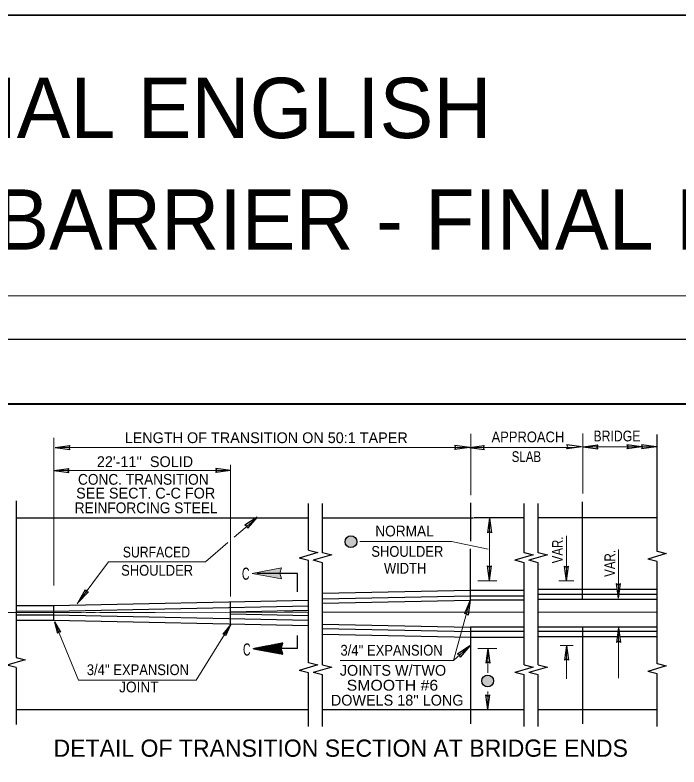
# Model space of a CAD drawing. Extents: x 124 to 525, y -471 to -16.
# Drawn here: x 347.6 to 424.7, y -103.8 to -16.5 of the extents above; entities that cross this region are included whole.
import ezdxf

# ---------------------------------------------------------------- set-up
doc = ezdxf.new("R2010")
doc.units = 0
doc.header["$LTSCALE"] = 0.5
doc.layers.add('1', color=7, linetype='Continuous', lineweight=13)

msp = doc.modelspace()

# ---------------------------------------------------------------- hatches: boundary and pattern name
at = {"layer": '1'}
for points in [[(387.3236, -77.6256, 1), (385.9602, -77.6256, 1)], [(375.165, -81.2964), (378.5788, -80.6487), (378.3654, -81.2864), (378.5752, -81.9209)], [(403.2072, -93.7827, 1), (401.8438, -93.7827, 1)]]:
    msp.add_hatch(color=256, dxfattribs=at).paths.add_polyline_path(points)

# ---------------------------------------------------------------- linework, layer by layer
for p, q in [((143.1697, -49.1019), (503.1697, -49.1019)), ((400.5696, -65.0972), (400.5696, -72.2311)), ((413.5674, -72.0138), (413.5674, -65.08)), ((352.1158, -82.6904), (352.1158, -65.572)), ((352.2872, -66.6747), (384.6149, -66.6747)), ((383.4273, -66.6747), (400.4146, -66.6747)), ((412.7355, -66.6747), (400.4146, -66.6747)), ((422.2071, -66.6232), (413.6, -66.6232)), ((372.6586, -83.9945), (372.6586, -68.6928)), ((352.1672, -69.3421), (372.6586, -69.3421)), ((402.7321, -82.1082), (402.7321, -74.9063)), ((375.3844, -75.1132), (373.0777, -77.0873)), ((411.6664, -82.1683), (411.6664, -76.9382)), ((417.7109, -78.5098), (417.7109, -84.1832)), ((401.3779, -82.1683), (403.5899, -82.1683)), ((410.8091, -82.1683), (412.5238, -82.1683)), ((346.2857, -85.8464), (381.7282, -85.812)), ((346.2857, -85.8464), (348.9092, -85.844)), ((348.9092, -85.844), (355.3391, -85.8381)), ((355.8706, -85.8377), (356.9508, -85.8366)), ((357.4823, -85.8362), (363.9122, -85.8303)), ((378.9155, -85.8165), (381.5388, -85.8142)), ((383.2942, -85.8122), (384.6394, -85.8097)), ((383.3491, -85.8136), (406.6337, -85.795)), ((385.0963, -85.8122), (388.3542, -85.8095)), ((388.3627, -85.8095), (394.7927, -85.8045)), ((395.3242, -85.804), (396.4044, -85.8032)), ((396.936, -85.8028), (403.3658, -85.7976)), ((403.3572, -85.7976), (406.7616, -85.7949)), ((408.3484, -85.8122), (422.2071, -85.7872)), ((408.3484, -85.8122), (409.6937, -85.8097)), ((368.6705, -93.7125), (372.6431, -87.2749)), ((417.7109, -87.6127), (417.7109, -93.4771)), ((398.5702, -91.4008), (400.4698, -89.7278)), ((410.9548, -89.6874), (412.4638, -89.6874)), ((411.675, -89.6874), (411.675, -93.5285)), ((401.3951, -90.0047), (403.6071, -90.0047)), ((402.544, -90.0047), (402.544, -92.8306)), ((402.544, -95.0122), (402.544, -97.1036))]:
    msp.add_line(p, q, dxfattribs=at)
at = {"layer": '1', "lineweight": 40}
msp.add_line((173.1697, -61.6019), (498.1697, -61.6019), dxfattribs=at)
at = {"layer": '1', "lineweight": 25}
for p, q in [((422.2071, -78.7656), (422.2071, -65.1744)), ((352.2876, -66.6755), (353.9906, -66.4415)), ((352.2876, -66.6755), (353.9906, -66.9095)), ((400.4142, -66.6738), (398.7113, -66.4398)), ((400.4142, -66.6738), (398.7113, -66.9078)), ((400.4149, -66.6755), (402.1179, -66.4415)), ((400.4149, -66.6755), (402.1179, -66.9095)), ((413.4227, -66.6224), (411.7197, -66.3884)), ((413.4227, -66.6224), (411.7197, -66.8564)), ((413.6003, -66.6241), (415.3033, -66.3901)), ((413.6003, -66.6241), (415.3033, -66.8581)), ((420.3973, -66.6241), (418.6943, -66.3901)), ((420.3973, -66.6241), (418.6943, -66.8581)), ((422.0858, -66.6241), (420.3828, -66.3901)), ((422.0858, -66.6241), (420.3828, -66.8581)), ((352.1676, -69.3429), (353.8706, -69.1089)), ((352.1676, -69.3429), (353.8706, -69.5769)), ((372.6583, -69.3413), (370.9552, -69.1072)), ((372.6583, -69.3413), (370.9552, -69.5752)), ((381.7282, -78.61), (381.7282, -73.1821)), ((383.3491, -78.8953), (383.3491, -73.1821)), ((400.5291, -73.1144), (400.5291, -77.5698)), ((406.7616, -78.8953), (406.7616, -73.1821)), ((408.4033, -78.8953), (408.4033, -73.1821)), ((413.5097, -73.0029), (413.5097, -84.2689)), ((347.7594, -74.8374), (381.7282, -74.8374)), ((375.7675, -74.7842), (374.3216, -75.7138)), ((375.7675, -74.7842), (374.6258, -76.0692)), ((383.3491, -74.8377), (400.8777, -74.8377)), ((406.6536, -74.8377), (400.9432, -74.8377)), ((402.7312, -74.9067), (402.4973, -76.6097)), ((402.7312, -74.9067), (402.9652, -76.6097)), ((422.2071, -74.8632), (408.3997, -74.8632)), ((400.5291, -84.3974), (400.5291, -78.4577)), ((381.7282, -79.8013), (380.6292, -79.5193)), ((381.7282, -86.7293), (381.7282, -79.8013)), ((383.3491, -80.0596), (382.2501, -79.7776)), ((383.3491, -86.9876), (383.3491, -80.0596)), ((406.7616, -80.0596), (405.6626, -79.7776)), ((406.7616, -86.9876), (406.7616, -80.0596)), ((408.4033, -80.0596), (407.3043, -79.7776)), ((408.4033, -86.9876), (408.4033, -80.0596)), ((422.2071, -79.9298), (421.1081, -79.6478)), ((422.2071, -86.8578), (422.2071, -79.9298)), ((402.7329, -82.1079), (402.4989, -80.4049)), ((402.7329, -82.1079), (402.9669, -80.4049)), ((411.6672, -82.1679), (411.4332, -80.4649)), ((411.6672, -82.1679), (411.9013, -80.4649)), ((417.7117, -84.1828), (417.4777, -82.4798)), ((417.7117, -84.1828), (417.9457, -82.4798)), ((354.9633, -84.6807), (355.7935, -83.1754)), ((354.9633, -84.6807), (356.1687, -83.4552)), ((383.3491, -83.6093), (400.5291, -83.2657)), ((400.5291, -83.24), (406.7616, -83.24)), ((417.5852, -83.1886), (408.4033, -83.1886)), ((417.6584, -83.7544), (408.4033, -83.7544)), ((422.2071, -83.7544), (417.7714, -83.7544)), ((422.2071, -83.1886), (417.8712, -83.1886)), ((372.6501, -87.1496), (372.6501, -84.6118)), ((383.3491, -84.2523), (400.5291, -83.9087)), ((383.3491, -84.7497), (400.5119, -84.406)), ((400.4919, -84.4265), (399.8145, -86.0064)), ((400.4919, -84.4265), (400.2657, -86.1306)), ((400.4948, -83.8916), (406.7616, -83.8916)), ((400.5463, -84.3546), (406.7616, -84.3546)), ((408.4033, -84.3032), (422.2071, -84.3032)), ((352.1072, -85.0233), (352.1072, -86.7381)), ((372.6501, -85.7522), (381.7282, -85.5769)), ((372.6501, -86.0093), (381.7282, -86.1846)), ((381.7282, -91.6713), (381.7282, -85.9581)), ((383.3491, -91.9296), (383.3491, -86.2163)), ((406.7616, -91.9025), (406.7616, -86.2163)), ((408.4033, -91.9025), (408.4033, -86.2163)), ((422.2071, -91.7998), (422.2071, -86.0866)), ((352.2228, -86.9231), (352.9137, -88.1122)), ((352.2228, -86.9231), (352.5674, -88.2544)), ((352.2228, -86.9231), (352.9137, -88.1122)), ((352.2228, -86.9231), (352.5674, -88.2544)), ((372.6424, -87.2748), (371.7676, -88.3359)), ((372.6424, -87.2748), (372.0863, -88.5325)), ((383.3491, -87.2003), (400.5119, -87.544)), ((383.3491, -87.6977), (400.5291, -88.0413)), ((400.5291, -87.544), (400.5291, -98.7762)), ((400.5291, -88.007), (406.7616, -88.007)), ((406.7616, -87.5269), (400.5463, -87.5269)), ((422.2071, -87.5269), (408.4033, -87.5269)), ((408.4033, -88.007), (417.6418, -88.007)), ((413.5269, -87.5612), (413.5269, -98.7585)), ((417.7101, -87.613), (417.4761, -89.316)), ((417.7101, -87.613), (417.9441, -89.316)), ((417.7814, -88.007), (422.2071, -88.007)), ((380.4412, -90.0349), (380.4412, -88.5006)), ((383.3491, -88.3407), (400.5291, -88.6843)), ((400.5119, -88.6928), (406.7616, -88.6928)), ((408.4033, -88.6072), (417.5554, -88.6072)), ((417.8612, -88.6072), (422.2071, -88.6072)), ((376.0876, -90.1753), (376.0876, -89.8947)), ((378.5752, -89.8914), (376.1047, -89.8914)), ((376.1126, -90.1799), (376.1126, -89.8899)), ((376.1376, -90.1845), (376.1376, -89.8852)), ((376.1626, -90.1891), (376.1626, -89.8804)), ((376.1876, -90.1937), (376.1876, -89.8757)), ((376.2126, -90.1983), (376.2126, -89.8709)), ((378.5838, -89.8664), (376.2364, -89.8664)), ((376.2376, -90.2028), (376.2376, -89.8662)), ((376.2626, -90.2074), (376.2626, -89.8614)), ((376.2876, -90.212), (376.2876, -89.8567)), ((376.3126, -90.2166), (376.3126, -89.852)), ((376.3376, -90.2212), (376.3376, -89.8473)), ((376.3626, -90.2257), (376.3626, -89.8425)), ((378.5925, -89.8414), (376.3682, -89.8414)), ((376.3876, -90.2303), (376.3876, -89.8377)), ((376.4126, -90.2349), (376.4126, -89.833)), ((376.4376, -90.2394), (376.4376, -89.8282)), ((376.4626, -90.244), (376.4626, -89.8235)), ((376.4876, -90.2486), (376.4876, -89.8187)), ((378.6012, -89.8164), (376.4999, -89.8164)), ((376.5126, -90.2532), (376.5126, -89.814)), ((376.5376, -90.2578), (376.5376, -89.8092)), ((376.5626, -90.2623), (376.5626, -89.8045)), ((376.5876, -90.2669), (376.5876, -89.7998)), ((376.6126, -90.2715), (376.6126, -89.795)), ((378.6097, -89.7914), (376.6317, -89.7914)), ((376.6376, -90.2761), (376.6376, -89.7903)), ((376.6626, -90.2807), (376.6626, -89.7856)), ((376.6876, -90.2852), (376.6876, -89.7808)), ((376.7126, -90.2898), (376.7126, -89.7761)), ((376.7376, -90.2944), (376.7376, -89.7713)), ((376.7626, -90.299), (376.7626, -89.7666)), ((378.6184, -89.7664), (376.7634, -89.7664)), ((376.7876, -90.3036), (376.7876, -89.7618)), ((376.8126, -90.3082), (376.8126, -89.7571)), ((376.8376, -90.3127), (376.8376, -89.7523)), ((376.8626, -90.3173), (376.8626, -89.7476)), ((376.8876, -90.3218), (376.8876, -89.7428)), ((378.6271, -89.7414), (376.8952, -89.7414)), ((376.9126, -90.3264), (376.9126, -89.7381)), ((376.9376, -90.331), (376.9376, -89.7333)), ((376.9626, -90.3356), (376.9626, -89.7287)), ((376.9876, -90.3402), (376.9876, -89.7239)), ((377.0126, -90.3447), (377.0126, -89.7192)), ((378.6357, -89.7164), (377.0269, -89.7164)), ((377.0376, -90.3493), (377.0376, -89.7144)), ((377.0626, -90.3539), (377.0626, -89.7097)), ((377.0876, -90.3585), (377.0876, -89.7049)), ((377.1126, -90.3631), (377.1126, -89.7002)), ((377.1376, -90.3677), (377.1376, -89.6954)), ((378.6443, -89.6914), (377.1587, -89.6914)), ((377.1626, -90.3722), (377.1626, -89.6907)), ((377.1876, -90.3768), (377.1876, -89.6859)), ((377.2126, -90.3814), (377.2126, -89.6812)), ((377.2376, -90.3859), (377.2376, -89.6764)), ((377.2626, -90.3905), (377.2626, -89.6717)), ((377.2876, -90.3951), (377.2876, -89.667)), ((378.653, -89.6664), (377.2905, -89.6664)), ((377.3126, -90.3997), (377.3126, -89.6623)), ((377.3376, -90.4042), (377.3376, -89.6575)), ((377.3626, -90.4088), (377.3626, -89.6527)), ((377.3876, -90.4134), (377.3876, -89.648)), ((377.4126, -90.418), (377.4126, -89.6432)), ((378.6616, -89.6414), (377.4222, -89.6414)), ((377.4376, -90.4226), (377.4376, -89.6385)), ((377.4626, -90.4272), (377.4626, -89.6337)), ((377.4876, -90.4317), (377.4876, -89.629)), ((377.5126, -90.4363), (377.5126, -89.6243)), ((377.5376, -90.4409), (377.5376, -89.6195)), ((378.6703, -89.6164), (377.554, -89.6164)), ((377.5626, -90.4455), (377.5626, -89.6148)), ((377.5876, -90.4501), (377.5876, -89.61)), ((377.6126, -90.4547), (377.6126, -89.6053)), ((377.6376, -90.4592), (377.6376, -89.6006)), ((377.6626, -90.4637), (377.6626, -89.5958)), ((378.6789, -89.5914), (377.6857, -89.5914)), ((377.6876, -90.4683), (377.6876, -89.5911)), ((377.7126, -90.4729), (377.7126, -89.5863)), ((377.7376, -90.4775), (377.7376, -89.5816)), ((377.7626, -90.4821), (377.7626, -89.5768)), ((377.7876, -90.4867), (377.7876, -89.5721)), ((377.8126, -90.4912), (377.8126, -89.5673)), ((378.6875, -89.5664), (377.8175, -89.5664)), ((377.8376, -90.4958), (377.8376, -89.5626)), ((377.8626, -90.5004), (377.8626, -89.5578)), ((377.8876, -90.505), (377.8876, -89.5531)), ((377.9126, -90.5096), (377.9126, -89.5483)), ((377.9376, -90.5142), (377.9376, -89.5437)), ((378.6962, -89.5414), (377.9493, -89.5414)), ((377.9626, -90.5187), (377.9626, -89.5389)), ((377.9876, -90.5233), (377.9876, -89.5342)), ((378.0126, -90.5279), (378.0126, -89.5294)), ((378.0376, -90.5324), (378.0376, -89.5247)), ((378.0626, -90.537), (378.0626, -89.5199)), ((378.7048, -89.5164), (378.081, -89.5164)), ((378.0876, -90.5416), (378.0876, -89.5152)), ((378.1126, -90.5462), (378.1126, -89.5104)), ((378.1376, -90.5507), (378.1376, -89.5057)), ((378.1626, -90.5553), (378.1626, -89.5009)), ((378.1876, -90.5599), (378.1876, -89.4962)), ((378.2126, -90.5645), (378.2126, -89.4914)), ((378.7134, -89.4914), (378.2127, -89.4914)), ((378.2376, -90.5691), (378.2376, -89.4868)), ((378.2626, -90.5737), (378.2626, -89.482)), ((378.2876, -90.5782), (378.2876, -89.4772)), ((378.3126, -90.5828), (378.3126, -89.4725)), ((378.3376, -90.5874), (378.3376, -89.4677)), ((378.7221, -89.4664), (378.3445, -89.4664)), ((378.3626, -90.592), (378.3626, -89.463)), ((378.3876, -90.5966), (378.3876, -89.4582)), ((378.4126, -90.6012), (378.4126, -89.4535)), ((378.4376, -90.6057), (378.4376, -89.4488)), ((378.4626, -90.6102), (378.4626, -89.444)), ((378.7308, -89.4414), (378.4762, -89.4414)), ((378.4876, -90.6148), (378.4876, -89.4393)), ((378.5126, -90.6194), (378.5126, -89.4345)), ((378.5376, -90.0003), (378.5376, -89.4297)), ((378.5626, -89.928), (378.5626, -89.4251)), ((378.5876, -89.8557), (378.5876, -89.4203)), ((378.7393, -89.4164), (378.6081, -89.4164)), ((378.6126, -89.7833), (378.6126, -89.4156)), ((378.6376, -89.711), (378.6376, -89.4108)), ((378.6626, -89.6387), (378.6626, -89.4061)), ((378.6876, -89.5662), (378.6876, -89.4013)), ((378.7126, -89.4939), (378.7126, -89.3966)), ((378.7376, -89.4216), (378.7376, -89.3918)), ((378.748, -89.3914), (378.7398, -89.3914)), ((400.469, -89.7274), (399.0363, -90.6773)), ((400.469, -89.7274), (399.3457, -91.0286)), ((411.6742, -89.6877), (411.4402, -91.3907)), ((411.6742, -89.6877), (411.9082, -91.3907)), ((375.3376, -90.038), (375.3376, -90.037)), ((378.5397, -90.0414), (375.3562, -90.0414)), ((375.3626, -90.0426), (375.3626, -90.0322)), ((375.3876, -90.0472), (375.3876, -90.0275)), ((375.4126, -90.0517), (375.4126, -90.0228)), ((375.4376, -90.0563), (375.4376, -90.018)), ((378.532, -90.0164), (375.4458, -90.0164)), ((375.4626, -90.0609), (375.4626, -90.0132)), ((375.4876, -90.0655), (375.4876, -90.0085)), ((378.548, -90.0664), (375.4927, -90.0664)), ((375.5126, -90.0701), (375.5126, -90.0037)), ((375.5376, -90.0747), (375.5376, -89.999)), ((375.5626, -90.0793), (375.5626, -89.9942)), ((378.5407, -89.9914), (375.5776, -89.9914)), ((375.5876, -90.0838), (375.5876, -89.9895)), ((375.6126, -90.0884), (375.6126, -89.9847)), ((378.5562, -90.0914), (375.6292, -90.0914)), ((375.6376, -90.0929), (375.6376, -89.98)), ((375.6626, -90.0975), (375.6626, -89.9753)), ((375.6876, -90.1021), (375.6876, -89.9706)), ((378.5493, -89.9664), (375.7094, -89.9664)), ((375.7126, -90.1067), (375.7126, -89.9658)), ((375.7376, -90.1112), (375.7376, -89.9611)), ((375.7626, -90.1158), (375.7626, -89.9563)), ((378.5646, -90.1164), (375.7657, -90.1164)), ((375.7876, -90.1204), (375.7876, -89.9516)), ((375.8126, -90.125), (375.8126, -89.9468)), ((375.8376, -90.1296), (375.8376, -89.9421)), ((378.5579, -89.9414), (375.8412, -89.9414)), ((375.8626, -90.1342), (375.8626, -89.9373)), ((380.4412, -90.0349), (375.8652, -90.0349)), ((375.8876, -90.1388), (375.8876, -89.9326)), ((378.5728, -90.1414), (375.9022, -90.1414)), ((375.9126, -90.1433), (375.9126, -89.9278)), ((375.9376, -90.1479), (375.9376, -89.9231)), ((375.9626, -90.1525), (375.9626, -89.9183)), ((378.5666, -89.9164), (375.9729, -89.9164)), ((375.9876, -90.1571), (375.9876, -89.9137)), ((376.0126, -90.1617), (376.0126, -89.9089)), ((376.0376, -90.1662), (376.0376, -89.9042)), ((378.5811, -90.1664), (376.0387, -90.1664)), ((376.0626, -90.1707), (376.0626, -89.8994)), ((378.5893, -90.1914), (376.1753, -90.1914)), ((378.5976, -90.2164), (376.3117, -90.2164)), ((378.6059, -90.2414), (376.4483, -90.2414)), ((378.6142, -90.2664), (376.5848, -90.2664)), ((378.6224, -90.2914), (376.7213, -90.2914)), ((378.6307, -90.3164), (376.8578, -90.3164)), ((378.639, -90.3414), (376.9943, -90.3414)), ((378.6472, -90.3664), (377.1309, -90.3664)), ((378.6555, -90.3914), (377.2674, -90.3914)), ((378.6637, -90.4164), (377.4039, -90.4164)), ((378.6721, -90.4414), (377.5404, -90.4414)), ((378.6803, -90.4664), (377.677, -90.4664)), ((378.6886, -90.4914), (377.8135, -90.4914)), ((378.6968, -90.5164), (377.95, -90.5164)), ((378.7051, -90.5414), (378.0865, -90.5414)), ((378.7134, -90.5664), (378.223, -90.5664)), ((378.7217, -90.5914), (378.3596, -90.5914)), ((378.7299, -90.6164), (378.4961, -90.6164)), ((378.5376, -90.624), (378.5376, -90.0349)), ((378.5626, -90.6286), (378.5626, -90.1105)), ((378.5876, -90.6332), (378.5876, -90.1861)), ((378.6126, -90.6377), (378.6126, -90.2617)), ((378.7382, -90.6414), (378.6326, -90.6414)), ((378.6376, -90.6423), (378.6376, -90.3372)), ((378.6626, -90.6469), (378.6626, -90.4128)), ((378.6876, -90.6515), (378.6876, -90.4884)), ((378.7126, -90.6561), (378.7126, -90.564)), ((378.7376, -90.6607), (378.7376, -90.6396)), ((402.5432, -90.005), (402.3092, -91.708)), ((402.5432, -90.005), (402.7772, -91.708)), ((347.7594, -92.2363), (346.6604, -91.9543)), ((347.7594, -92.2363), (347.7594, -98.8518)), ((381.7282, -92.8356), (380.6292, -92.5536)), ((381.7282, -99.0648), (381.7282, -92.8356)), ((383.3491, -93.0938), (382.2501, -92.8118)), ((383.3491, -99.0648), (383.3491, -93.0938)), ((406.7616, -93.0938), (405.6626, -92.8118)), ((406.7616, -99.0648), (406.7616, -93.0938)), ((408.4033, -93.0938), (407.3043, -92.8118)), ((408.4033, -99.0648), (408.4033, -93.0938)), ((422.2071, -92.9641), (421.1081, -92.6821)), ((422.2071, -99.0648), (422.2071, -92.9641)), ((402.5448, -97.1033), (402.3108, -95.4002)), ((402.5448, -97.1033), (402.7788, -95.4002)), ((381.7282, -97.1381), (347.8363, -97.1381)), ((406.7616, -97.1381), (383.3491, -97.1381)), ((422.2071, -97.1295), (408.4033, -97.1295))]:
    msp.add_line(p, q, dxfattribs=at)
at = {"layer": '1', "lineweight": 35}
msp.add_lwpolyline([(508.5033, -16.4913), (136.4364, -16.4913), (136.4364, -285.7048), (508.5033, -285.7048)], close=True, dxfattribs=at)
at = {"layer": '1', "lineweight": 25}
for points in [[(158.1697, -274.1019), (158.1697, -54.1019), (503.1697, -54.1019)], [(353.9906, -66.4415), (353.8588, -66.6779), (353.9906, -66.9095)], [(398.7113, -66.9078), (398.843, -66.6714), (398.7113, -66.4398)], [(402.1179, -66.4415), (401.9862, -66.6779), (402.1179, -66.9095)], [(411.7197, -66.8564), (411.8514, -66.62), (411.7197, -66.3884)], [(415.3033, -66.3901), (415.1716, -66.6265), (415.3033, -66.8581)], [(418.6943, -66.3901), (418.8261, -66.6265), (418.6943, -66.8581)], [(420.3828, -66.3901), (420.5146, -66.6265), (420.3828, -66.8581)], [(353.8706, -69.1089), (353.7388, -69.3453), (353.8706, -69.5769)], [(370.9552, -69.5752), (371.087, -69.3388), (370.9552, -69.1072)], [(347.7594, -72.8902), (347.7594, -91.045), (348.8149, -91.3158), (346.6604, -91.9543)], [(374.6258, -76.0692), (374.5722, -75.804), (374.3216, -75.7138)], [(402.9652, -76.6097), (402.7288, -76.4779), (402.4973, -76.6097)], [(381.7282, -78.61), (382.7837, -78.8808), (380.6292, -79.5193)], [(383.3491, -78.8683), (384.4046, -79.1391), (382.2501, -79.7776)], [(406.7616, -78.8683), (407.8171, -79.1391), (405.6626, -79.7776)], [(408.4033, -78.8683), (409.4588, -79.1391), (407.3043, -79.7776)], [(422.2071, -78.7385), (423.2626, -79.0093), (421.1081, -79.6478)], [(402.4989, -80.4049), (402.7353, -80.5367), (402.9669, -80.4049)], [(411.4332, -80.4649), (411.6697, -80.5967), (411.9013, -80.4649)], [(380.4412, -83.4501), (380.4412, -81.2938), (375.6954, -81.2938)], [(417.4777, -82.4798), (417.7142, -82.6116), (417.9457, -82.4798)], [(355.7935, -83.1754), (355.9043, -83.4223), (356.1687, -83.4552)], [(347.7594, -85.0233), (352.1072, -85.0233), (381.7282, -84.4184)], [(347.7594, -85.6502), (352.073, -85.6664), (381.7282, -85.0623)], [(347.7594, -86.0951), (352.1072, -86.0951), (381.7282, -86.7164)], [(400.2657, -86.1306), (400.0727, -85.9408), (399.8145, -86.0064)], [(347.7594, -86.7381), (352.1072, -86.7381), (381.7282, -87.3422)], [(352.9137, -88.1122), (352.6987, -88.0865), (352.5674, -88.2544)], [(352.9137, -88.1122), (352.6987, -88.0865), (352.5674, -88.2544)], [(372.0863, -88.5325), (371.9806, -88.3435), (371.7676, -88.3359)], [(417.9441, -89.316), (417.7077, -89.1842), (417.4761, -89.316)], [(399.3457, -91.0286), (399.2883, -90.7641), (399.0363, -90.6773)], [(402.7772, -91.708), (402.5408, -91.5763), (402.3092, -91.708)], [(411.9082, -91.3907), (411.6717, -91.259), (411.4402, -91.3907)], [(381.7282, -91.6442), (382.7837, -91.9151), (380.6292, -92.5536)], [(383.3491, -91.9025), (384.4046, -92.1733), (382.2501, -92.8118)], [(406.7616, -91.9025), (407.8171, -92.1733), (405.6626, -92.8118)], [(408.4033, -91.9025), (409.4588, -92.1733), (407.3043, -92.8118)], [(422.2071, -91.7728), (423.2626, -92.0436), (421.1081, -92.6821)], [(402.3108, -95.4002), (402.5472, -95.532), (402.7788, -95.4002)]]:
    msp.add_lwpolyline(points, dxfattribs=at)
at = {"layer": '1'}
for points in [[(387.6869, -77.6097), (398.3354, -77.6097), (402.573, -78.4789)], [(354.8417, -84.8423), (358.4777, -79.9648), (369.7378, -79.9458), (372.348, -77.7118)], [(385.4042, -91.4008), (398.5735, -91.4008), (400.4928, -84.4264)], [(368.6705, -93.7125), (355.013, -93.7125), (352.2233, -86.9226)]]:
    msp.add_lwpolyline(points, dxfattribs=at)
msp.add_lwpolyline([(375.165, -81.2964), (378.5788, -80.6487), (378.3654, -81.2864), (378.5752, -81.9209)], close=True, dxfattribs=at)
at = {"layer": '1', "lineweight": 25}
msp.add_lwpolyline([(378.7486, -89.3897), (375.3347, -90.0375), (378.745, -90.662), (378.5317, -90.0172)], close=True, dxfattribs=at)
for centre in [(386.6419, -77.6256), (402.5255, -93.7827)]:
    msp.add_circle(centre, 0.6817, dxfattribs=at)

# ---------------------------------------------------------------- texts
at = {"layer": '1'}
for s, height, p in [('1999 SPECS. - FINAL ENGLISH', 7, (266.6651, -30.7776)), ('99 SPECS (p. 126)- CAST-IN-PLACE MEDIAN BARRIER - FINAL ENGLISH 6-1-03', 7, (147.1519, -43.724)), ('LENGTH OF TRANSITION ON 50:1 TAPER', 1.25, (360.3606, -66.1786)), ("22'-11''  SOLID", 1.25, (357.1341, -68.9567)), ('SEE SECT. C-C FOR', 1.25, (354.7258, -72.6091)), ('JOINTS W/TWO', 1.25, (385.3531, -93.1795)), ("DOWELS 18'' LONG", 1.25, (384.3113, -96.6461)), ('DETAIL OF TRANSITION SECTION AT BRIDGE ENDS', 2, (352.097, -102.5855))]:
    msp.add_text(s, height=height, dxfattribs=at).set_placement(p)
for s, height, width, p in [('APPROACH', 1.25, 0.9, (402.9771, -66.0867)), ('BRIDGE', 1.25, 0.85, (414.8161, -65.9808)), ('SLAB', 1.25, 0.8, (405.3132, -68.3716)), ('CONC. TRANSITION', 1.25, 0.95, (354.9406, -71.0105)), ('REINFORCING STEEL', 1.25, 0.95, (354.5592, -74.3134)), ('NORMAL', 1.25, 0.95, (389.4672, -77.0093)), ('SURFACED', 1.25, 0.85, (360.1457, -79.4507)), ('SHOULDER', 1.25, 0.9, (389.0135, -79.3752)), ('WIDTH', 1.25, 0.9, (390.4767, -81.3323)), ('SHOULDER', 1.25, 0.9, (359.9513, -81.5692)), ('C', 1.408, 0.65, (373.9803, -82.0398)), ('C', 1.408, 0.65, (374.1002, -90.8362)), ("3/4'' EXPANSION", 1.25, 0.9, (385.4312, -90.8453)), ("3/4'' EXPANSION", 1.25, 0.9, (355.968, -93.1073)), ('JOINT', 1.25, 0.95, (359.7182, -95.1113)), ('SMOOTH #6', 1.25, 1.1, (386.1507, -94.9058))]:
    msp.add_text(s, height=height, dxfattribs=dict(at, width=width)).set_placement(p)
at = {"layer": '1', "width": 0.8}
for p in [(411.2479, -80.1367), (417.3288, -81.7073)]:
    msp.add_text('VAR.', height=1.25, rotation=89.829, dxfattribs=at).set_placement(p)

doc.saveas('drawing.dxf')
